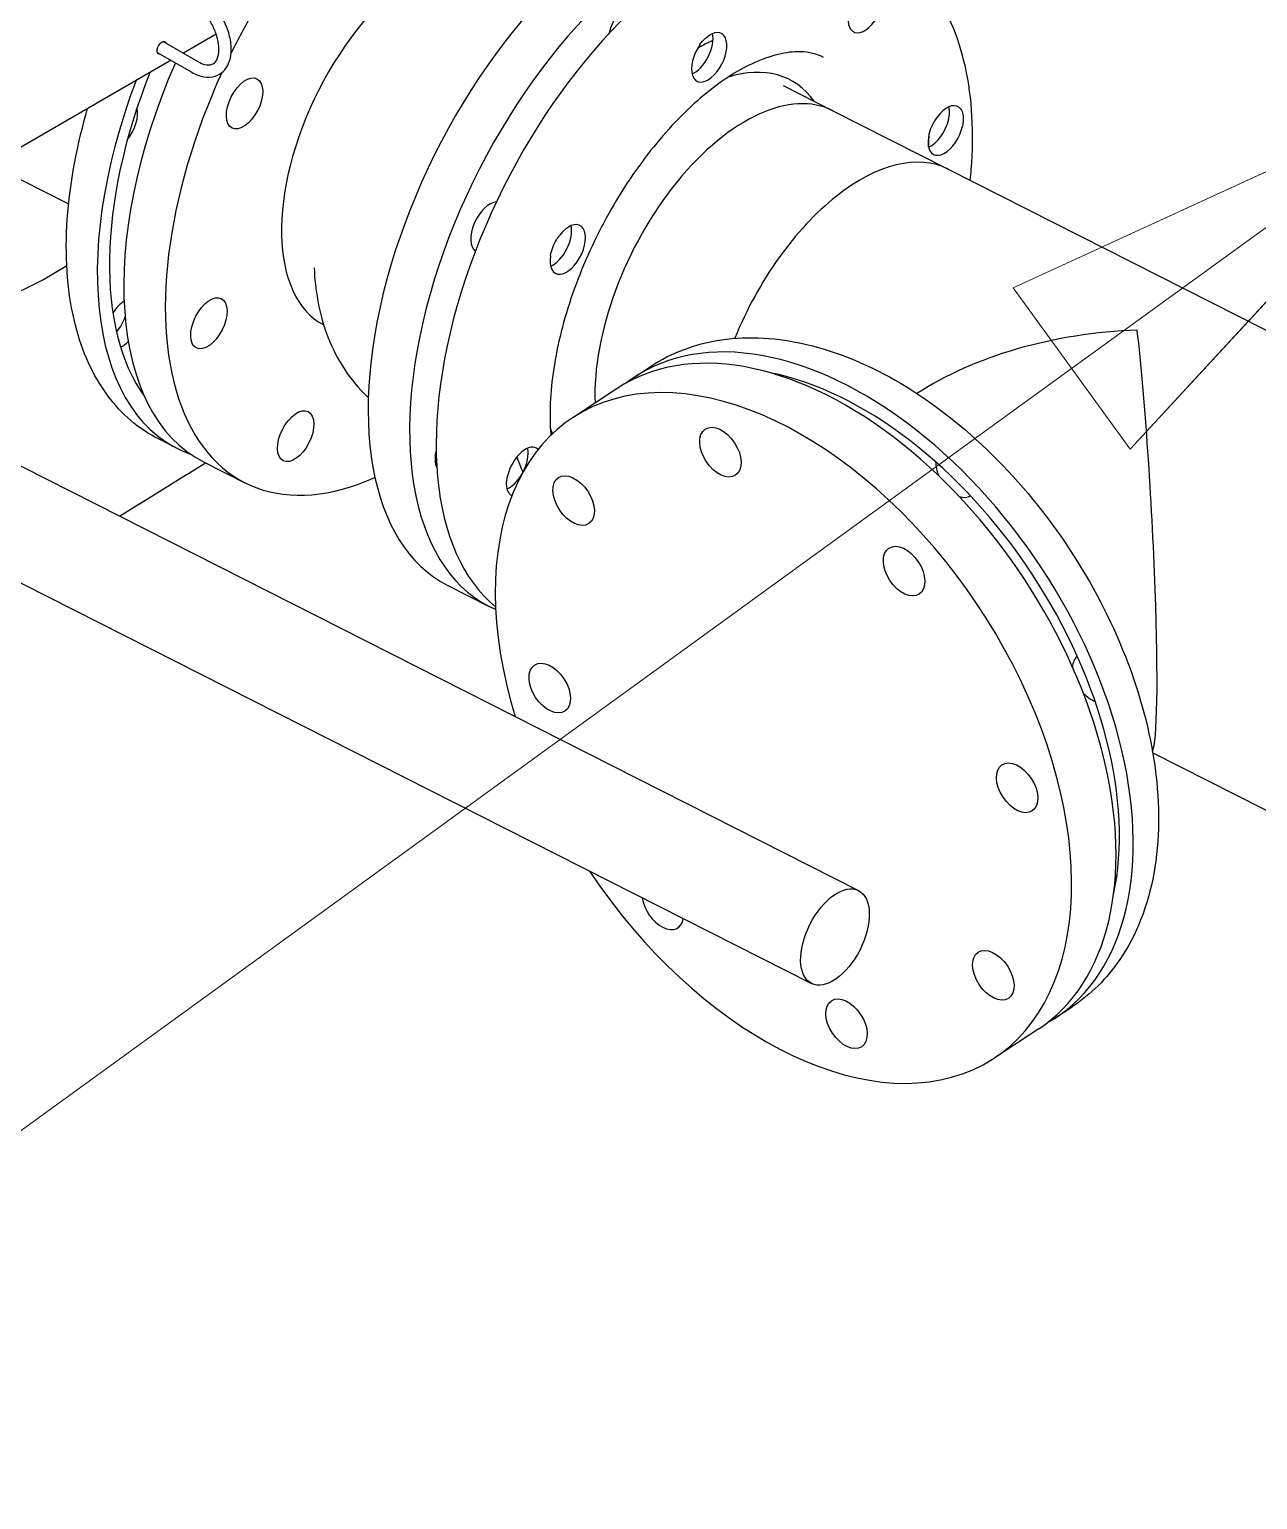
# Model space of a CAD drawing. Header units: millimetres. Extents: x 0 to 100323, y 0 to 59400.
# Drawn here: x 51035 to 51651, y 10329 to 11067 of the extents above; entities that cross this region are included whole.
import ezdxf

# ---------------------------------------------------------------- set-up
doc = ezdxf.new("R2010")
doc.units = ezdxf.units.MM
doc.header["$LTSCALE"] = 100
doc.layers.add('Symbol', color=7, linetype='Continuous', lineweight=18)
doc.layers.add('Visible', color=7, linetype='Continuous', lineweight=25)

# ---------------------------------------------------------------- blocks, each defined once
blk = doc.blocks.new('Balloon17')
at = {"layer": 'Symbol'}
for p, q in [((517.602, 110.4351), (515.2846, 109.3723)), ((515.5781, 108.9675), (517.602, 110.4351)), ((515.8716, 108.5628), (517.602, 110.4351)), ((515.2846, 109.3723), (515.8716, 108.5628)), ((515.5781, 108.9675), (444.7218, 57.588))]:
    blk.add_line(p, q, dxfattribs=at)
at = {"layer": 'Symbol', "flags": 128}
blk.add_lwpolyline([(515.8716, 108.5627), (517.602, 110.4351), (515.2846, 109.3723), (515.8716, 108.5627)], dxfattribs=at)
at = {"layer": 'Symbol'}
blk.add_solid([(515.8716, 108.5627), (517.602, 110.4351), (515.2846, 109.3723), (515.8716, 108.5627)], dxfattribs=at)

msp = doc.modelspace()

# ---------------------------------------------------------------- linework, layer by layer
at = {"layer": 'Visible'}
for p, q in [((51128.61, 11064.37), (51112.12, 11054.85)), ((51099.04, 11055.3), (51116.29, 11045.34)), ((51101.98, 11060.71), (51119.37, 11050.67)), ((51105.97, 11051.3), (50546.6, 10728.35)), ((51413.14, 11038.62), (51438.01, 11026.03)), ((51438.01, 11026.03), (51495.84, 10996.75)), ((51015.48, 10999.06), (51054.54, 10979.29)), ((51495.84, 10996.75), (51771.6, 10857.13)), ((50882.85, 10922.48), (51450.89, 10634.88)), ((51338.41, 10892.38), (51346.52, 10897.72)), ((50828.74, 10891.24), (51427.26, 10588.21)), ((51329.78, 10886.7), (51307.47, 10872.01)), ((51108.85, 10856.68), (51099.6, 10861.37)), ((51122.15, 10849.95), (51142.98, 10839.41)), ((51244.76, 10787.87), (51265.58, 10777.33)), ((51598.51, 10703.87), (51674.52, 10665.38)), ((51549.9, 10571.13), (51558.02, 10576.48)), ((51541.28, 10565.46), (51518.96, 10550.77))]:
    msp.add_line(p, q, dxfattribs=at)
for centre, major_axis, ratio, start_param, end_param in [((51331.63, 10959.44), (-86.87, -171.57), 0.538347, 3.795553, 6.283185), ((51229.84, 11010.98), (46.91, 92.65), 0.538347, 0.008298, 3.133295), ((51352.45, 10948.9), (-86.87, -171.57), 0.538347, 3.806044, 6.317988), ((51365.75, 10942.16), (-86.87, -171.57), 0.538347, 3.799381, 6.167296), ((51454.49, 11077.55), (6.08, 12.01), 0.538347, 0.524843, 5.94078), ((51334.3, 11066.91), (6.25, 12.35), 0.538347, 0.0206, 2.012221), ((51229.84, 11010.98), (-86.87, -171.57), 0.538347, 4.611223, 4.728935), ((51375.94, 11052.84), (6.08, 12.01), 0.538347, 1.310242, 6.726179), ((51369, 11056.36), (6.08, 12.01), 0.538347, 3.70812, 5.717239), ((51209.02, 11021.52), (-86.87, -171.57), 0.538347, 4.81719, 6.283185), ((51365.75, 10942.16), (50.38, 99.51), 0.538347, 6.011978, 6.765355), ((51195.72, 11028.25), (-86.87, -171.57), 0.538347, 4.905966, 6.355256), ((51195.72, 11028.25), (-82.7, -163.33), 0.538347, 4.878486, 6.013882), ((51229.84, 11010.98), (-86.87, -171.57), 0.538347, 4.785205, 6.866769), ((51389.47, 10930.16), (48.54, 95.87), 0.538347, 0, 2.373), ((51389.47, 10930.16), (48.54, 95.87), 0.538347, 0, 2.373), ((51080.29, 11019.02), (-6.08, -12.01), 0.538347, 1.194613, 2.582596), ((51494.61, 11016.09), (-6.08, -12.01), 0.538347, 2.881038, 8.296975), ((51487.67, 11019.6), (6.08, 12.01), 0.538347, 3.70812, 5.155382), ((51365.75, 10942.16), (82.7, 163.33), 0.538347, 5.376959, 5.420793), ((51447.3, 10900.88), (48.54, 95.87), 0.538347, 0, 1.726214), ((51447.3, 10900.88), (48.54, 95.87), 0.538347, 0, 1.726214), ((51265.4, 10967.59), (-6.25, -12.35), 0.538347, 3.467464, 6.197502), ((51304.98, 10956.44), (6.08, 12.01), 0.538347, 2.09564, 7.511577), ((51298.04, 10959.96), (6.08, 12.01), 0.538347, 3.70812, 5.716657), ((51082.01, 10919.22), (6.08, 12.01), 0.538347, 0.712594, 1.387911), ((51075.06, 10922.74), (6.08, 12.01), 0.538347, 4.305655, 4.971344), ((51435.53, 10726.08), (105.75, -160.62), 0.613881, 0, 3.141593), ((51444.15, 10731.76), (-105.75, 160.62), 0.613881, 3.097858, 6.32692), ((51590.73, 10828.26), (-151.57, -8.61), 0.577348, 4.679588, 5.496268), ((51590.73, 10828.26), (-7.04, 123.95), 0.05659, 3.227595, 5.495643), ((51082.01, 10919.22), (-6.08, -12.01), 0.538347, 0.597612, 1.033219), ((51444.15, 10731.76), (100.67, -152.91), 0.613881, 0.543163, 2.598429), ((51406.89, 10886.63), (7.4, -11.24), 0.613881, 1.709809, 1.773187), ((51413.22, 10711.39), (105.75, -160.62), 0.613881, 4.723948, 10.549742), ((51365.75, 10942.16), (-50.38, -99.51), 0.538347, 5.801015, 5.840002), ((51247.5, 10857.32), (-6.25, -12.35), 0.538347, 5.100314, 5.929343), ((51283.17, 10844.82), (6.08, 12.01), 0.538347, 6.126006, 8.296975), ((51276.23, 10848.33), (6.08, 12.01), 0.538347, 4.680489, 5.716657), ((41615.84, 15929.21), (12953.85, 0), 0.57735, 5.531602, 5.536493), ((41615.84, 15929.21), (-12953.85, 0), 0.57735, 2.39001, 2.394901), ((41615.84, 15929.21), (-12953.85, 0), 0.57735, 2.39001, 2.394901), ((41615.84, 15929.21), (-12953.85, 0), 0.57735, 2.39001, 2.394901), ((51499.75, 10844.15), (-7.4, 11.24), 0.613881, 0.700795, 1.28418), ((51276.23, 10848.33), (6.08, 12.01), 0.538347, 3.706065, 4.612743), ((51283.17, 10844.82), (-6.08, -12.01), 0.538347, 6.022631, 6.26159), ((51499.75, 10844.15), (7.4, -11.24), 0.613881, 5.632483, 6.271792), ((51568.36, 10741.3), (-7.4, 11.24), 0.613881, 0.042663, 0.700723), ((51568.36, 10741.3), (-7.4, 11.24), 0.613881, 1.838962, 2.44385), ((51572.54, 10638.34), (7.4, -11.24), 0.613881, 1.435422, 1.523298), ((51352.67, 10627.71), (7.61, -11.56), 0.613881, 4.045906, 6.879779)]:
    msp.add_ellipse(centre, major_axis=major_axis, ratio=ratio, start_param=start_param, end_param=end_param, dxfattribs=at)
for centre, major_axis, ratio in [((51142.79, 11029.67), (6.25, 12.35), 0.538347), ((51124.89, 10919.4), (6.25, 12.35), 0.538347), ((51168.47, 10862.78), (6.25, 12.35), 0.538347), ((51381.58, 10854.75), (-7.61, 11.56), 0.613881), ((51307.93, 10830.45), (-7.61, 11.56), 0.613881), ((51473.76, 10795.07), (-7.61, 11.56), 0.613881), ((51295.96, 10736.4), (-7.61, 11.56), 0.613881), ((51530.48, 10686.37), (7.61, -11.56), 0.613881), ((51439.07, 10611.54), (-11.81, -23.33), 0.538347), ((51518.5, 10592.33), (7.61, -11.56), 0.613881), ((51444.85, 10568.03), (7.61, -11.56), 0.613881)]:
    msp.add_ellipse(centre, major_axis=major_axis, ratio=ratio, dxfattribs=at)
for points, knots in [([(51506.94, 10991.13), (51507.13, 10992.96), (51507.29, 10994.78), (51508.87, 11014.88), (51507.98, 11032.26), (51501.03, 11063.52), (51495.02, 11077.52), (51479.5, 11097.35), (51471.27, 11104.29), (51461.87, 11109.05)], [4.8473505, 4.8473505, 4.8473505, 4.8473505, 4.8808019, 4.8808019, 5.2188585, 5.2188585, 5.5522342, 5.5522342, 5.799267, 5.799267, 5.799267, 5.799267]), ([(51116.29, 11045.34), (51118.28, 11044.19), (51120.34, 11043.39), (51124.32, 11042.72), (51126.24, 11042.8), (51129.54, 11043.82), (51130.93, 11044.64), (51133.23, 11046.82), (51134.14, 11048.17), (51135.54, 11051.39), (51135.96, 11053.31), (51136.23, 11057.58), (51136.03, 11059.95), (51135.03, 11064.79), (51134.22, 11067.26), (51132.09, 11072.03), (51130.77, 11074.33), (51127.76, 11078.58), (51126.07, 11080.53), (51122.43, 11083.89), (51120.47, 11085.29), (51116.46, 11087.37), (51114.4, 11088.05), (51110.48, 11088.45), (51108.62, 11088.24), (51105.51, 11087.03), (51104.22, 11086.16), (51103.17, 11085.06)], [3.141593, 3.141593, 3.141593, 3.141593, 3.48232, 3.48232, 3.797213, 3.797213, 4.063907, 4.063907, 4.331336, 4.331336, 4.640027, 4.640027, 4.978903, 4.978903, 5.319341, 5.319341, 5.656717, 5.656717, 5.993992, 5.993992, 6.334199, 6.334199, 6.673769, 6.673769, 6.980923, 6.980923, 7.237238, 7.237238, 7.237238, 7.237238]), ([(51119.37, 11050.67), (51120.63, 11049.94), (51121.83, 11049.46), (51124.01, 11048.96), (51124.96, 11048.95), (51126.75, 11049.31), (51127.51, 11049.76), (51128.87, 11051.34), (51129.44, 11052.53), (51129.97, 11055.33), (51130.04, 11056.76), (51129.79, 11059.88), (51129.47, 11061.58), (51128.43, 11065.08), (51127.71, 11066.88), (51125.93, 11070.39), (51124.86, 11072.1), (51122.52, 11075.22), (51121.25, 11076.62), (51118.64, 11078.99), (51117.31, 11079.95), (51114.79, 11081.35), (51113.59, 11081.79), (51111.45, 11082.23), (51110.52, 11082.22), (51108.91, 11081.83), (51108.24, 11081.45), (51107.63, 11080.81)], [3.141593, 3.141593, 3.141593, 3.141593, 3.433888, 3.433888, 3.734567, 3.734567, 4.12833, 4.12833, 4.516757, 4.516757, 4.810988, 4.810988, 5.10462, 5.10462, 5.403327, 5.403327, 5.704819, 5.704819, 6.005653, 6.005653, 6.302496, 6.302496, 6.594632, 6.594632, 6.897359, 6.897359, 7.237238, 7.237238, 7.237238, 7.237238]), ([(51371.26, 11059.1), (51371.28, 11059.13), (51371.29, 11059.15), (51372.15, 11060.37), (51373.06, 11061.44), (51374.93, 11063.2), (51375.87, 11063.88), (51377.45, 11064.7), (51378.07, 11064.94), (51378.66, 11065.1)], [-2.3553859, -2.3553859, -2.3553859, -2.3553859, -2.3490312, -2.3490312, -2.0439715, -2.0439715, -1.7543596, -1.7543596, -1.56067, -1.56067, -1.56067, -1.56067]), ([(51100.49, 11054.46), (51100.43, 11054.45), (51100.37, 11054.43), (51100.02, 11054.39), (51099.77, 11054.43), (51099.37, 11054.66), (51099.21, 11054.86), (51098.99, 11055.39), (51098.93, 11055.73), (51098.93, 11056.44), (51098.99, 11056.86), (51099.21, 11057.72), (51099.37, 11058.16), (51099.77, 11058.93), (51100.02, 11059.32), (51100.59, 11059.98), (51100.91, 11060.24), (51101.22, 11060.42)], [1.424942, 1.424942, 1.424942, 1.424942, 1.442646, 1.442646, 1.527508, 1.527508, 1.612369, 1.612369, 1.6972301, 1.6972301, 1.7820912, 1.7820912, 1.8669522, 1.8669522, 1.9518142, 1.9518142, 2.0366761, 2.0366761, 2.0366761, 2.0366761]), ([(51101.22, 11060.42), (51101.53, 11060.6), (51101.86, 11060.71), (51102.5, 11060.75), (51102.79, 11060.68), (51103.27, 11060.41), (51103.48, 11060.18), (51103.65, 11059.84), (51103.68, 11059.78), (51103.7, 11059.71)], [0.678892, 0.678892, 0.678892, 0.678892, 0.763754, 0.763754, 0.8486159, 0.8486159, 0.933477, 0.933477, 0.9511807, 0.9511807, 0.9511807, 0.9511807]), ([(51433.38, 11052.77), (51429.99, 11054.49), (51426.17, 11055.48), (51414.97, 11055.73), (51406.71, 11053.97), (51389.75, 11045.98), (51381.42, 11040.6), (51364.6, 11026.54), (51356.11, 11017.84), (51339.93, 10997.82), (51332.26, 10986.45), (51318.72, 10962.25), (51312.86, 10949.4), (51303.64, 10923.74), (51300.28, 10910.92), (51296.32, 10886.87), (51295.7, 10875.63), (51296.38, 10864.87), (51296.44, 10864.02), (51296.51, 10863.17)], [5.799267, 5.799267, 5.799267, 5.799267, 6.051526, 6.051526, 6.40392, 6.40392, 6.696067, 6.696067, 6.991668, 6.991668, 7.293105, 7.293105, 7.597245, 7.597245, 7.90049, 7.90049, 8.199225, 8.199225, 8.225342, 8.225342, 8.225342, 8.225342]), ([(51099.6, 10861.37), (51089.64, 10866.41), (51080.99, 10873.92), (51066.65, 10893.17), (51061.31, 10905.23), (51054.06, 10933.65), (51052.73, 10950.44), (51054.62, 10986.3), (51057.95, 11005.41), (51063.62, 11025.48), (51063.86, 11026.3), (51064.09, 11027.12)], [1.561174, 1.561174, 1.561174, 1.561174, 1.823141, 1.823141, 2.113236, 2.113236, 2.444648, 2.444648, 2.78305, 2.78305, 2.797493, 2.797493, 2.797493, 2.797493]), ([(51496.11, 11021.79), (51496.22, 11022.26), (51496.3, 11022.73), (51496.44, 11023.82), (51496.48, 11024.43), (51496.5, 11025.35), (51496.49, 11025.67), (51496.47, 11026.13), (51496.46, 11026.28), (51496.45, 11026.51), (51496.44, 11026.59), (51496.42, 11026.74), (51496.42, 11026.81), (51496.4, 11026.95), (51496.39, 11027.03), (51496.36, 11027.26), (51496.34, 11027.4), (51496.29, 11027.69), (51496.26, 11027.83), (51496.23, 11027.96)], [-0.9276751, -0.9276751, -0.9276751, -0.9276751, -0.8251738, -0.8251738, -0.6894617, -0.6894617, -0.6137109, -0.6137109, -0.5771333, -0.5771333, -0.5566202, -0.5566202, -0.5391604, -0.5391604, -0.5182142, -0.5182142, -0.4796563, -0.4796563, -0.4409118, -0.4409118, -0.4409118, -0.4409118]), ([(51502.15, 11026.85), (51502.16, 11026.83), (51502.17, 11026.82), (51502.69, 11026.1), (51503.05, 11025.21), (51503.45, 11023.16), (51503.51, 11022.03), (51503.37, 11019.99), (51503.24, 11019.14), (51503.05, 11018.28)], [-2.3553859, -2.3553859, -2.3553859, -2.3553859, -2.3490312, -2.3490312, -2.0439715, -2.0439715, -1.7543596, -1.7543596, -1.56067, -1.56067, -1.56067, -1.56067]), ([(51296.34, 10953.26), (51296.34, 10953.29), (51296.34, 10953.31), (51296.58, 10954.68), (51296.95, 10956.08), (51297.98, 10958.78), (51298.61, 10960.06), (51299.84, 10962.07), (51300.37, 10962.84), (51300.93, 10963.56)], [-2.3553852, -2.3553852, -2.3553852, -2.3553852, -2.3488819, -2.3488819, -2.0438878, -2.0438878, -1.7543331, -1.7543331, -1.56067, -1.56067, -1.56067, -1.56067]), ([(50956.17, 10933.99), (50966.13, 10928.95), (50977.3, 10926.42), (51001.3, 10926.26), (51014.18, 10929.08), (51035.89, 10937.85), (51044.82, 10942.65), (51053.6, 10948.46)], [3.0783296, 3.0783296, 3.0783296, 3.0783296, 3.3402968, 3.3402968, 3.6303918, 3.6303918, 3.8362608, 3.8362608, 3.8362608, 3.8362608]), ([(51177.76, 10947.16), (51178.17, 10936.3), (51179.93, 10925.2), (51187.91, 10903.64), (51193.96, 10893.08), (51203.6, 10883.4), (51204.26, 10882.76), (51204.93, 10882.12)], [4.193076, 4.193076, 4.193076, 4.193076, 4.5016266, 4.5016266, 4.7882832, 4.7882832, 4.8088822, 4.8088822, 4.8088822, 4.8088822]), ([(51346.52, 10897.72), (51357.12, 10904.7), (51369.3, 10909.2), (51395.84, 10913.13), (51410.27, 10912.24), (51440.67, 10905.1), (51456.69, 10898.35), (51488.19, 10879.64), (51503.65, 10867.53), (51532.21, 10839.39), (51545.31, 10823.39), (51567.95, 10789.07), (51577.5, 10770.78), (51592.13, 10733.56), (51597.2, 10714.63), (51602.17, 10677.84), (51602.05, 10659.97), (51596.15, 10627.43), (51590.49, 10612.65), (51575.51, 10590.74), (51567.4, 10582.66), (51558.02, 10576.48)], [3.151564, 3.151564, 3.151564, 3.151564, 3.429822, 3.429822, 3.726816, 3.726816, 4.052567, 4.052567, 4.387137, 4.387137, 4.720618, 4.720618, 5.053148, 5.053148, 5.386606, 5.386606, 5.721193, 5.721193, 6.046737, 6.046737, 6.293157, 6.293157, 6.293157, 6.293157]), ([(51275.63, 10834.06), (51275.44, 10834.31), (51275.26, 10834.59), (51274.61, 10835.89), (51274.32, 10837.12), (51274.24, 10839.8), (51274.4, 10841.18), (51274.72, 10842.63)], [-3.6196991, -3.6196991, -3.6196991, -3.6196991, -3.4825914, -3.4825914, -3.0417403, -3.0417403, -2.6426685, -2.6426685, -2.6426685, -2.6426685])]:
    msp.add_open_spline(points, degree=3, knots=knots, dxfattribs=at)
for points in [[(51377.84, 11061.26), (51375.27, 11060.1), (51372.72, 11058.82), (51370.18, 11057.42)], [(51279.48, 10852.39), (51280.36, 10849.73), (51281.35, 10847.14), (51282.48, 10844.64)]]:
    msp.add_open_spline(points, degree=3, dxfattribs=at)

# ---------------------------------------------------------------- block references
at = {"layer": 'Symbol', "xscale": 100, "yscale": 100, "zscale": 100}
msp.add_blockref('Balloon17', (0, 0), dxfattribs=at)

doc.saveas('drawing.dxf')
